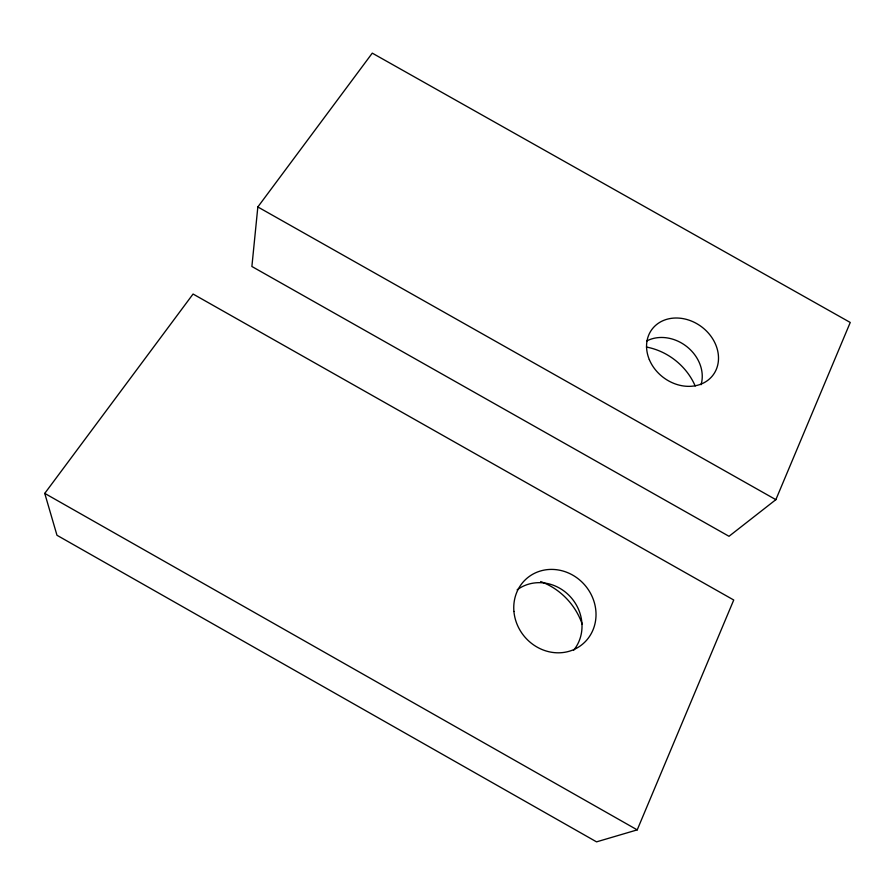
<?xml version="1.0" encoding="UTF-8"?>
<svg xmlns="http://www.w3.org/2000/svg" width="895" height="895" viewBox="0 0 895 895"><rect width="100%" height="100%" fill="white"/><g stroke="black" fill="none" stroke-linecap="round" stroke-linejoin="round"><path stroke-width="1.34" d="M257.838 206.958L251.887 266.486L729.011 536.295L775.853 499.667L850.25 322.469L372.275 53.141L257.838 206.958L775.853 499.667M637.218 829.878L733.732 600.008L193.063 294.03L44.75 493.391L56.978 535.277L596.551 841.859L637.218 829.878L44.75 493.391M646.425 347.047A58.723 50.109 37.4 0 1 695.191 386.002M646.761 340.95A36.986 31.09 37 0 1 687.136 346.868A36.986 31.09 37 0 1 701.042 384.727M540.647 581.549A65.805 61.431 52.9 0 1 582.209 624.173M517.131 589.861A41.651 38.552 50.9 0 1 570.137 596.506A41.651 38.552 50.9 0 1 573.516 650.419M649.334 359.645A38.149 31.739 36.8 0 0 711.145 377.332A38.149 31.739 36.8 0 0 687.136 319.571A38.149 31.739 36.8 0 0 649.334 359.645M513.92 611.453A43.117 39.671 49.8 0 0 578.584 647.063A43.117 39.671 49.8 0 0 572.162 574.814A43.117 39.671 49.8 0 0 513.92 611.453"/></g></svg>
